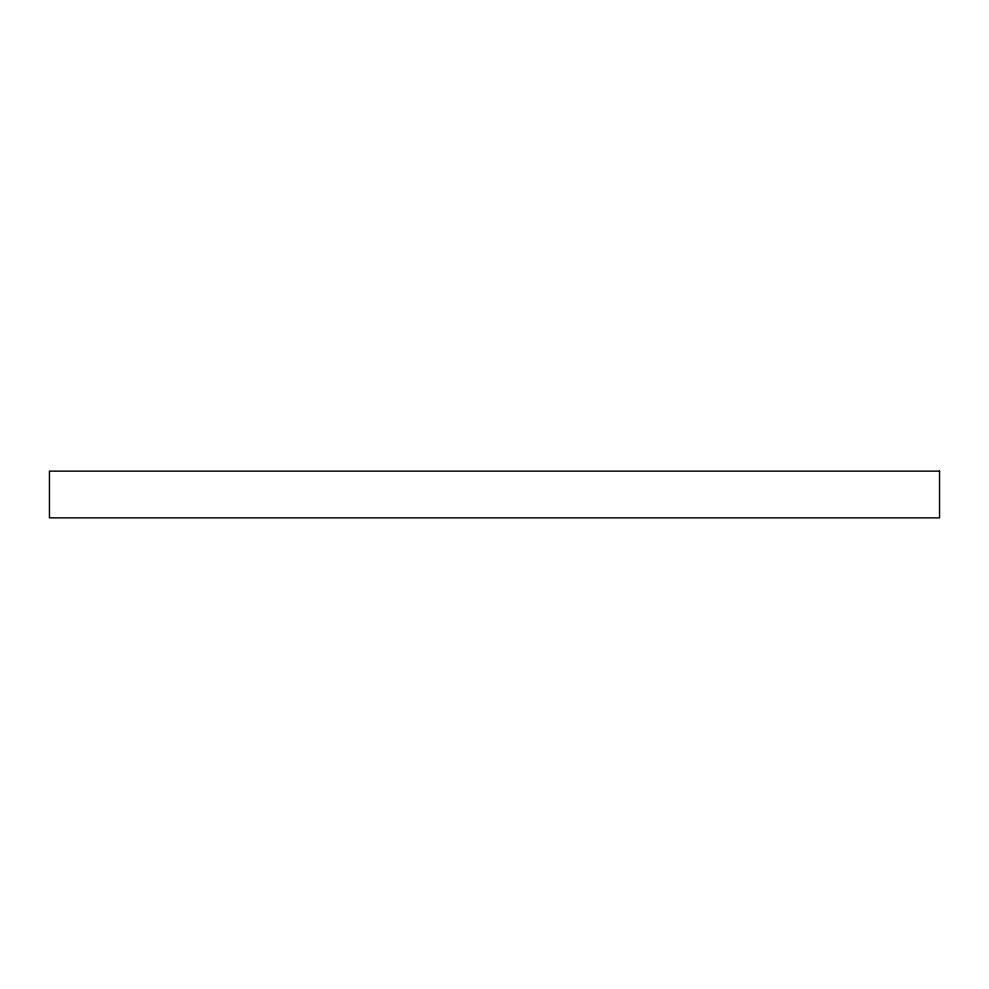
<?xml version="1.0" encoding="UTF-8"?>
<svg xmlns="http://www.w3.org/2000/svg" width="989" height="989" viewBox="0 0 989 989"><rect width="100%" height="100%" fill="white"/><g stroke="black" fill="none" stroke-linecap="round" stroke-linejoin="round"><path stroke-width="1.48" d="M939.55 471.135L49.45 471.135L49.45 517.865L939.55 517.865L939.55 471.135"/></g></svg>
